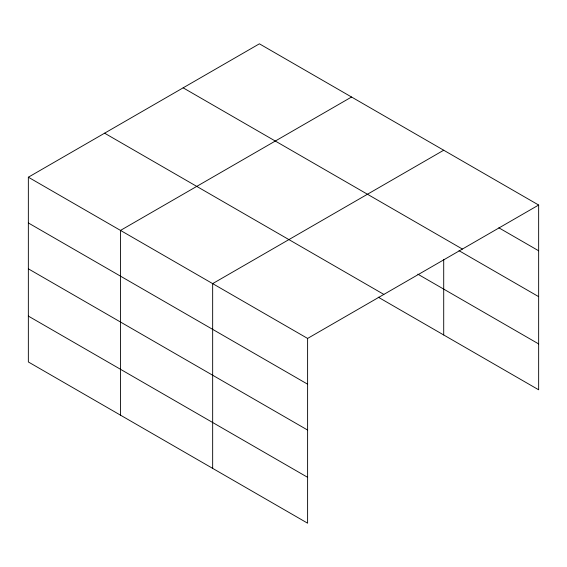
<?xml version="1.0" encoding="UTF-8"?>
<svg xmlns="http://www.w3.org/2000/svg" width="567" height="567" viewBox="0 0 567 567"><rect width="100%" height="100%" fill="white"/><g stroke="black" fill="none" stroke-linecap="round" stroke-linejoin="round"><path stroke-width="0.85" d="M307.605 430.048L307.605 338.435L28.35 177.209L28.35 361.959L307.605 523.185L307.605 430.048L28.35 268.822M28.35 177.209L259.395 43.815L538.65 205.041L538.65 389.791L378.203 297.158M351.547 97.021L120.502 230.415L120.502 415.164M443.706 150.227L212.66 283.62L212.66 468.37M307.605 338.435L538.65 205.041M498.832 227.799L538.65 250.784M183.148 87.835L462.403 249.062M459.015 250.678L538.65 296.654M417.808 274.152L538.65 343.921M104.597 133.188L383.852 294.415M28.35 222.951L307.605 384.178M28.35 316.088L307.605 477.315M443.706 259.346L443.706 334.977"/></g></svg>
